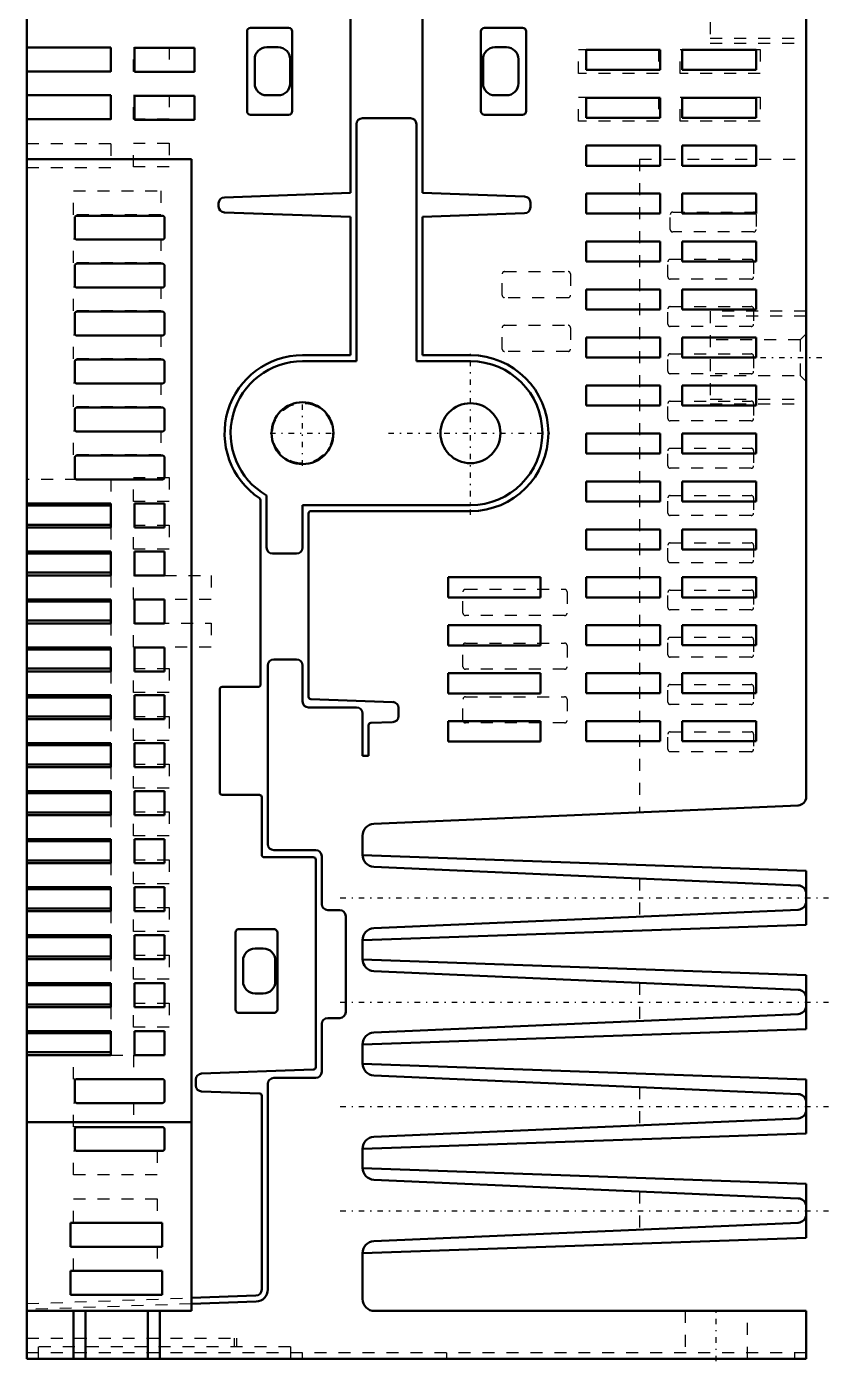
# Model space of a CAD drawing. Header units: millimetres. Extents: x 0 to 284, y 0 to 394.
# Drawn here: x 3.9 to 70.7, y -0.2 to 111.1 of the extents above; entities that cross this region are included whole.
import ezdxf

# ---------------------------------------------------------------- set-up
doc = ezdxf.new("R2010")
doc.units = ezdxf.units.MM
doc.linetypes.add('Center', pattern=[1.5, 0.45, -0.5, 0.05, -0.5])
doc.linetypes.add('Dashed', pattern=[2, 1, -1])
for name, color, linetype, lineweight in [('AM_4', 7, 'Continuous', 50), ('AM_6', 2, 'Continuous', 35), ('AM_7', 7, 'Center', 25), ('AM_9', 6, 'Dashed', 25)]:
    doc.layers.add(name, color=color, linetype=linetype, lineweight=lineweight)

# ---------------------------------------------------------------- blocks, each defined once
blk = doc.blocks.new('2_MCDLN35SE_5_in_MCDLN35SE_1100')
at = {"layer": 'AM_4'}
for p, q in [((3.87, 0), (3.87, 153.3)), ((68.87, 145.1), (68.87, 46.86)), ((30.87, 97.24), (30.87, 119.9)), ((36.87, 119.9), (36.87, 97.24)), ((22.24, 110.71), (22.24, 104.05)), ((25.71, 111.01), (22.54, 111.01)), ((26.01, 104.05), (26.01, 110.71)), ((41.75, 110.71), (41.75, 104.05)), ((45.22, 111.01), (42.05, 111.01)), ((45.52, 104.05), (45.52, 110.71)), ((10.87, 109.37), (3.87, 109.37)), ((10.87, 109.37), (10.87, 107.37)), ((12.87, 107.34), (12.87, 109.34)), ((12.87, 109.34), (17.87, 109.34)), ((17.87, 109.34), (17.87, 107.34)), ((24.84, 109.38), (23.88, 109.38)), ((43.88, 109.38), (42.92, 109.38)), ((50.53, 109.18), (50.53, 107.51)), ((56.7, 109.18), (50.53, 109.18)), ((56.7, 107.51), (56.7, 109.18)), ((58.53, 109.18), (58.53, 107.51)), ((64.7, 109.18), (58.53, 109.18)), ((64.7, 107.51), (64.7, 109.18)), ((22.88, 108.38), (22.88, 106.38)), ((25.84, 106.38), (25.84, 108.38)), ((41.92, 108.38), (41.92, 106.38)), ((44.88, 106.38), (44.88, 108.38)), ((10.87, 107.37), (3.87, 107.37)), ((17.87, 107.34), (12.87, 107.34)), ((50.53, 107.51), (56.7, 107.51)), ((58.53, 107.51), (64.7, 107.51)), ((10.87, 105.39), (3.87, 105.39)), ((10.87, 105.39), (10.87, 103.39)), ((12.87, 103.34), (12.87, 105.34)), ((12.87, 105.34), (17.87, 105.34)), ((17.87, 105.34), (17.87, 103.34)), ((23.88, 105.38), (24.84, 105.38)), ((42.92, 105.38), (43.88, 105.38)), ((50.53, 105.18), (50.53, 103.51)), ((56.7, 105.18), (50.53, 105.18)), ((56.7, 103.51), (56.7, 105.18)), ((58.53, 105.18), (58.53, 103.51)), ((64.7, 105.18), (58.53, 105.18)), ((64.7, 103.51), (64.7, 105.18)), ((22.54, 103.75), (25.71, 103.75)), ((42.05, 103.75), (45.22, 103.75)), ((50.53, 103.51), (56.7, 103.51)), ((58.53, 103.51), (64.7, 103.51)), ((10.87, 103.39), (3.87, 103.39)), ((17.87, 103.34), (12.87, 103.34)), ((31.37, 83.2), (31.37, 102.97)), ((31.87, 103.47), (35.87, 103.47)), ((36.37, 102.97), (36.37, 83.2)), ((50.53, 101.18), (50.53, 99.51)), ((56.7, 101.18), (50.53, 101.18)), ((56.7, 99.51), (56.7, 101.18)), ((58.53, 101.18), (58.53, 99.51)), ((64.7, 101.18), (58.53, 101.18)), ((64.7, 99.51), (64.7, 101.18)), ((17.61, 100.04), (3.87, 100.04)), ((17.61, 100.04), (17.61, 4)), ((50.53, 99.51), (56.7, 99.51)), ((58.53, 99.51), (64.7, 99.51)), ((20.35, 96.87), (30.87, 97.24)), ((36.87, 97.24), (45.38, 96.94)), ((50.53, 97.18), (50.53, 95.51)), ((56.7, 97.18), (50.53, 97.18)), ((56.7, 95.51), (56.7, 97.18)), ((58.53, 97.18), (58.53, 95.51)), ((64.7, 97.18), (58.53, 97.18)), ((64.7, 95.51), (64.7, 97.18)), ((19.87, 96.11), (19.87, 96.37)), ((45.87, 96.44), (45.87, 96.04)), ((7.87, 93.54), (7.87, 95.14)), ((8.07, 95.34), (15.17, 95.34)), ((15.37, 95.14), (15.37, 93.54)), ((30.87, 95.24), (20.35, 95.61)), ((30.87, 83.7), (30.87, 95.24)), ((45.38, 95.54), (36.87, 95.24)), ((36.87, 95.24), (36.87, 83.7)), ((50.53, 95.51), (56.7, 95.51)), ((58.53, 95.51), (64.7, 95.51)), ((15.17, 93.34), (8.07, 93.34)), ((50.53, 93.18), (50.53, 91.51)), ((56.7, 93.18), (50.53, 93.18)), ((56.7, 91.51), (56.7, 93.18)), ((58.53, 93.18), (58.53, 91.51)), ((64.7, 93.18), (58.53, 93.18)), ((64.7, 91.51), (64.7, 93.18)), ((8.07, 91.34), (15.17, 91.34)), ((50.53, 91.51), (56.7, 91.51)), ((58.53, 91.51), (64.7, 91.51)), ((7.87, 89.54), (7.87, 91.14)), ((15.37, 91.14), (15.37, 89.54)), ((15.17, 89.34), (8.07, 89.34)), ((50.53, 89.18), (50.53, 87.51)), ((56.7, 89.18), (50.53, 89.18)), ((56.7, 87.51), (56.7, 89.18)), ((58.53, 89.18), (58.53, 87.51)), ((64.7, 89.18), (58.53, 89.18)), ((64.7, 87.51), (64.7, 89.18)), ((7.87, 85.54), (7.87, 87.14)), ((8.07, 87.34), (15.17, 87.34)), ((15.37, 87.14), (15.37, 85.54)), ((50.53, 87.51), (56.7, 87.51)), ((58.53, 87.51), (64.7, 87.51)), ((15.17, 85.34), (8.07, 85.34)), ((50.53, 85.18), (50.53, 83.51)), ((56.7, 85.18), (50.53, 85.18)), ((56.7, 83.51), (56.7, 85.18)), ((58.53, 85.18), (58.53, 83.51)), ((64.7, 85.18), (58.53, 85.18)), ((64.7, 83.51), (64.7, 85.18)), ((26.87, 83.7), (30.87, 83.7)), ((36.87, 83.7), (40.87, 83.7)), ((50.53, 83.51), (56.7, 83.51)), ((58.53, 83.51), (64.7, 83.51)), ((7.87, 81.54), (7.87, 83.14)), ((8.07, 83.34), (15.17, 83.34)), ((15.37, 83.14), (15.37, 81.54)), ((26.87, 83.2), (31.37, 83.2)), ((36.37, 83.2), (40.87, 83.2)), ((15.17, 81.34), (8.07, 81.34)), ((50.53, 81.18), (50.53, 79.51)), ((56.7, 81.18), (50.53, 81.18)), ((56.7, 79.51), (56.7, 81.18)), ((58.53, 81.18), (58.53, 79.51)), ((64.7, 81.18), (58.53, 81.18)), ((64.7, 79.51), (64.7, 81.18)), ((7.87, 77.54), (7.87, 79.14)), ((8.07, 79.34), (15.17, 79.34)), ((15.37, 79.14), (15.37, 77.54)), ((50.53, 79.51), (56.7, 79.51)), ((58.53, 79.51), (64.7, 79.51)), ((15.17, 77.34), (8.07, 77.34)), ((50.53, 77.18), (50.53, 75.51)), ((56.7, 77.18), (50.53, 77.18)), ((56.7, 75.51), (56.7, 77.18)), ((58.53, 77.18), (58.53, 75.51)), ((64.7, 77.18), (58.53, 77.18)), ((64.7, 75.51), (64.7, 77.18)), ((7.87, 73.54), (7.87, 75.14)), ((8.07, 75.34), (15.17, 75.34)), ((15.37, 75.14), (15.37, 73.54)), ((50.53, 75.51), (56.7, 75.51)), ((58.53, 75.51), (64.7, 75.51)), ((15.17, 73.34), (8.07, 73.34)), ((50.53, 73.18), (50.53, 71.51)), ((56.7, 73.18), (50.53, 73.18)), ((56.7, 71.51), (56.7, 73.18)), ((58.53, 73.18), (58.53, 71.51)), ((64.7, 73.18), (58.53, 73.18)), ((64.7, 71.51), (64.7, 73.18)), ((3.87, 71.34), (10.87, 71.34)), ((10.87, 69.34), (10.87, 71.34)), ((12.87, 69.34), (12.87, 71.34)), ((12.87, 71.34), (15.37, 71.34)), ((15.37, 71.34), (15.37, 69.34)), ((23.37, 56.24), (23.37, 71.61)), ((23.87, 67.66), (23.87, 72)), ((50.53, 71.51), (56.7, 71.51)), ((58.53, 71.51), (64.7, 71.51)), ((10.87, 71.17), (3.87, 71.17)), ((26.87, 71.2), (26.87, 67.66)), ((40.87, 71.2), (26.87, 71.2)), ((27.37, 70.5), (27.37, 55.22)), ((40.87, 70.7), (27.57, 70.7)), ((10.87, 69.57), (3.87, 69.57)), ((10.87, 69.34), (3.87, 69.34)), ((15.37, 69.34), (12.87, 69.34)), ((50.53, 69.18), (50.53, 67.51)), ((56.7, 69.18), (50.53, 69.18)), ((56.7, 67.51), (56.7, 69.18)), ((58.53, 69.18), (58.53, 67.51)), ((64.7, 69.18), (58.53, 69.18)), ((64.7, 67.51), (64.7, 69.18)), ((3.87, 67.34), (10.87, 67.34)), ((10.87, 67.17), (3.87, 67.17)), ((10.87, 65.34), (10.87, 67.34)), ((12.87, 65.34), (12.87, 67.34)), ((12.87, 67.34), (15.37, 67.34)), ((15.37, 67.34), (15.37, 65.34)), ((26.37, 67.16), (24.37, 67.16)), ((50.53, 67.51), (56.7, 67.51)), ((58.53, 67.51), (64.7, 67.51)), ((10.87, 65.57), (3.87, 65.57)), ((10.87, 65.34), (3.87, 65.34)), ((15.37, 65.34), (12.87, 65.34)), ((39.02, 65.18), (39.02, 63.49)), ((46.71, 65.18), (39.02, 65.18)), ((46.71, 63.49), (46.71, 65.18)), ((50.53, 65.18), (50.53, 63.51)), ((56.7, 65.18), (50.53, 65.18)), ((56.7, 63.51), (56.7, 65.18)), ((58.53, 65.18), (58.53, 63.51)), ((64.7, 65.18), (58.53, 65.18)), ((64.7, 63.51), (64.7, 65.18)), ((39.02, 63.49), (46.71, 63.49)), ((50.53, 63.51), (56.7, 63.51)), ((58.53, 63.51), (64.7, 63.51)), ((3.87, 63.34), (10.87, 63.34)), ((10.87, 63.17), (3.87, 63.17)), ((10.87, 61.34), (10.87, 63.34)), ((12.87, 61.34), (12.87, 63.34)), ((12.87, 63.34), (15.37, 63.34)), ((15.37, 63.34), (15.37, 61.34)), ((10.87, 61.57), (3.87, 61.57)), ((10.87, 61.34), (3.87, 61.34)), ((15.37, 61.34), (12.87, 61.34)), ((39.02, 61.18), (39.02, 59.49)), ((46.71, 61.18), (39.02, 61.18)), ((46.71, 59.49), (46.71, 61.18)), ((50.53, 61.18), (50.53, 59.51)), ((56.7, 61.18), (50.53, 61.18)), ((56.7, 59.51), (56.7, 61.18)), ((58.53, 61.18), (58.53, 59.51)), ((64.7, 61.18), (58.53, 61.18)), ((64.7, 59.51), (64.7, 61.18)), ((3.87, 59.34), (10.87, 59.34)), ((10.87, 59.17), (3.87, 59.17)), ((10.87, 57.34), (10.87, 59.34)), ((12.87, 57.34), (12.87, 59.34)), ((12.87, 59.34), (15.37, 59.34)), ((15.37, 59.34), (15.37, 57.34)), ((39.02, 59.49), (46.71, 59.49)), ((50.53, 59.51), (56.7, 59.51)), ((58.53, 59.51), (64.7, 59.51)), ((26.37, 58.33), (24.47, 58.33)), ((10.87, 57.57), (3.87, 57.57)), ((10.87, 57.34), (3.87, 57.34)), ((15.37, 57.34), (12.87, 57.34)), ((23.97, 57.83), (23.97, 42.93)), ((26.87, 54.83), (26.87, 57.83)), ((39.02, 57.18), (39.02, 55.49)), ((46.71, 57.18), (39.02, 57.18)), ((46.71, 55.49), (46.71, 57.18)), ((50.53, 57.18), (50.53, 55.51)), ((56.7, 57.18), (50.53, 57.18)), ((56.7, 55.51), (56.7, 57.18)), ((58.53, 57.18), (58.53, 55.51)), ((64.7, 57.18), (58.53, 57.18)), ((64.7, 55.51), (64.7, 57.18)), ((19.97, 47.24), (19.97, 55.84)), ((20.17, 56.04), (23.17, 56.04)), ((3.87, 55.34), (10.87, 55.34)), ((10.87, 55.17), (3.87, 55.17)), ((10.87, 53.34), (10.87, 55.34)), ((12.87, 53.34), (12.87, 55.34)), ((12.87, 55.34), (15.37, 55.34)), ((15.37, 55.34), (15.37, 53.34)), ((27.56, 55.02), (34.38, 54.78)), ((39.02, 55.49), (46.71, 55.49)), ((50.53, 55.51), (56.7, 55.51)), ((58.53, 55.51), (64.7, 55.51)), ((10.87, 53.57), (3.87, 53.57)), ((31.37, 54.33), (27.37, 54.33)), ((31.87, 50.3), (31.87, 53.83)), ((34.87, 54.29), (34.87, 53.6)), ((10.87, 53.34), (3.87, 53.34)), ((15.37, 53.34), (12.87, 53.34)), ((32.37, 52.84), (32.37, 50.3)), ((34.38, 53.1), (32.56, 53.04)), ((39.02, 53.18), (39.02, 51.49)), ((46.71, 53.18), (39.02, 53.18)), ((46.71, 51.49), (46.71, 53.18)), ((50.53, 53.18), (50.53, 51.51)), ((56.7, 53.18), (50.53, 53.18)), ((56.7, 51.51), (56.7, 53.18)), ((58.53, 53.18), (58.53, 51.51)), ((64.7, 53.18), (58.53, 53.18)), ((64.7, 51.51), (64.7, 53.18)), ((3.87, 51.34), (10.87, 51.34)), ((10.87, 49.34), (10.87, 51.34)), ((12.87, 49.34), (12.87, 51.34)), ((12.87, 51.34), (15.37, 51.34)), ((15.37, 51.34), (15.37, 49.34)), ((39.02, 51.49), (46.71, 51.49)), ((50.53, 51.51), (56.7, 51.51)), ((58.53, 51.51), (64.7, 51.51)), ((10.87, 51.17), (3.87, 51.17)), ((32.37, 50.3), (31.87, 50.3)), ((10.87, 49.57), (3.87, 49.57)), ((10.87, 49.34), (3.87, 49.34)), ((15.37, 49.34), (12.87, 49.34)), ((3.87, 47.34), (10.87, 47.34)), ((10.87, 47.17), (3.87, 47.17)), ((10.87, 45.34), (10.87, 47.34)), ((12.87, 45.34), (12.87, 47.34)), ((12.87, 47.34), (15.37, 47.34)), ((15.37, 47.34), (15.37, 45.34)), ((23.27, 47.04), (20.17, 47.04)), ((23.47, 42.04), (23.47, 46.84)), ((32.82, 44.62), (68.2, 46.16)), ((10.87, 45.57), (3.87, 45.57)), ((10.87, 45.34), (3.87, 45.34)), ((15.37, 45.34), (12.87, 45.34)), ((31.87, 42.04), (31.87, 43.62)), ((3.87, 43.34), (10.87, 43.34)), ((10.87, 43.17), (3.87, 43.17)), ((10.87, 41.34), (10.87, 43.34)), ((12.87, 41.34), (12.87, 43.34)), ((12.87, 43.34), (15.37, 43.34)), ((15.37, 43.34), (15.37, 41.34)), ((24.47, 42.43), (27.97, 42.43)), ((10.87, 41.57), (3.87, 41.57)), ((10.87, 41.34), (3.87, 41.34)), ((15.37, 41.34), (12.87, 41.34)), ((27.77, 41.84), (23.67, 41.84)), ((27.97, 24.33), (27.97, 41.64)), ((28.47, 41.93), (28.47, 37.93)), ((68.87, 40.71), (31.87, 42)), ((68.2, 39.49), (32.82, 41.04)), ((68.87, 40.71), (68.87, 36.21)), ((3.87, 39.34), (10.87, 39.34)), ((10.87, 39.17), (3.87, 39.17)), ((10.87, 37.34), (10.87, 39.34)), ((12.87, 37.34), (12.87, 39.34)), ((12.87, 39.34), (15.37, 39.34)), ((15.37, 39.34), (15.37, 37.34)), ((10.87, 37.57), (3.87, 37.57)), ((10.87, 37.34), (3.87, 37.34)), ((15.37, 37.34), (12.87, 37.34)), ((28.97, 37.43), (29.97, 37.43)), ((30.47, 36.93), (30.47, 28.93)), ((32.82, 35.92), (68.2, 37.46)), ((24.47, 35.85), (21.57, 35.85)), ((31.87, 34.92), (68.87, 36.21)), ((3.87, 35.34), (10.87, 35.34)), ((10.87, 35.17), (3.87, 35.17)), ((10.87, 33.34), (10.87, 35.34)), ((12.87, 33.34), (12.87, 35.34)), ((12.87, 35.34), (15.37, 35.34)), ((15.37, 35.34), (15.37, 33.34)), ((21.27, 35.55), (21.27, 29.15)), ((24.77, 29.15), (24.77, 35.55)), ((31.87, 33.34), (31.87, 34.92)), ((10.87, 33.57), (3.87, 33.57)), ((23.6, 34.22), (22.91, 34.22)), ((10.87, 33.34), (3.87, 33.34)), ((15.37, 33.34), (12.87, 33.34)), ((21.91, 33.22), (21.91, 31.48)), ((24.6, 31.48), (24.6, 33.22)), ((68.87, 32.01), (31.87, 33.3)), ((68.2, 30.79), (32.82, 32.34)), ((3.87, 31.34), (10.87, 31.34)), ((10.87, 31.17), (3.87, 31.17)), ((10.87, 29.34), (10.87, 31.34)), ((12.87, 29.34), (12.87, 31.34)), ((12.87, 31.34), (15.37, 31.34)), ((15.37, 31.34), (15.37, 29.34)), ((68.87, 32.01), (68.87, 27.51)), ((22.91, 30.48), (23.6, 30.48)), ((10.87, 29.57), (3.87, 29.57)), ((10.87, 29.34), (3.87, 29.34)), ((15.37, 29.34), (12.87, 29.34)), ((21.57, 28.85), (24.47, 28.85)), ((28.47, 27.93), (28.47, 23.93)), ((29.97, 28.43), (28.97, 28.43)), ((32.82, 27.22), (68.2, 28.76)), ((3.87, 27.34), (10.87, 27.34)), ((10.87, 27.17), (3.87, 27.17)), ((10.87, 25.34), (10.87, 27.34)), ((12.87, 25.34), (12.87, 27.34)), ((12.87, 27.34), (15.37, 27.34)), ((15.37, 27.34), (15.37, 25.34)), ((31.87, 26.22), (68.87, 27.51)), ((31.87, 24.64), (31.87, 26.22)), ((10.87, 25.57), (3.87, 25.57)), ((10.87, 25.34), (3.87, 25.34)), ((15.37, 25.34), (12.87, 25.34)), ((68.87, 23.31), (31.87, 24.6)), ((18.45, 23.8), (27.77, 24.13)), ((27.97, 23.43), (24.47, 23.43)), ((68.2, 22.09), (32.82, 23.64)), ((7.87, 21.54), (7.87, 23.14)), ((8.07, 23.34), (15.17, 23.34)), ((15.37, 23.14), (15.37, 21.54)), ((17.97, 22.8), (17.97, 23.3)), ((23.27, 22.14), (18.45, 22.31)), ((23.97, 22.93), (23.97, 5.78)), ((68.87, 23.31), (68.87, 18.81)), ((15.17, 21.34), (8.07, 21.34)), ((23.47, 5.78), (23.47, 21.94)), ((32.82, 18.52), (68.2, 20.06)), ((17.61, 19.75), (3.87, 19.75)), ((7.87, 17.54), (7.87, 19.14)), ((8.07, 19.34), (15.17, 19.34)), ((15.37, 19.14), (15.37, 17.54)), ((31.87, 17.52), (68.87, 18.81)), ((15.17, 17.34), (8.07, 17.34)), ((31.87, 15.94), (31.87, 17.52)), ((68.87, 14.61), (31.87, 15.9)), ((68.2, 13.39), (32.82, 14.94)), ((68.87, 14.61), (68.87, 10.11)), ((7.51, 9.34), (7.51, 11.34)), ((7.51, 11.34), (15.17, 11.34)), ((15.17, 11.34), (15.17, 9.34)), ((32.82, 9.82), (68.2, 11.36)), ((31.87, 8.82), (68.87, 10.11)), ((15.17, 9.34), (7.51, 9.34)), ((31.87, 5), (31.87, 8.82)), ((7.51, 5.34), (7.51, 7.34)), ((7.51, 7.34), (15.17, 7.34)), ((15.17, 7.34), (15.17, 5.34)), ((15.17, 5.34), (7.51, 5.34)), ((17.61, 5.09), (22.98, 5.28)), ((23, 4.78), (17.61, 4.59)), ((17.61, 4), (3.87, 4)), ((7.77, 4), (7.77, 0)), ((8.77, 4), (8.77, 0)), ((13.97, 4), (13.97, 0)), ((14.97, 4), (14.97, 0)), ((68.87, 4), (32.87, 4)), ((68.87, 4), (68.87, 0)), ((68.87, 0), (3.87, 0))]:
    blk.add_line(p, q, dxfattribs=at)
for points in [[(7.87, 95.14), (7.87, 95.16), (7.87, 95.17), (7.87, 95.19), (7.88, 95.21), (7.88, 95.22), (7.89, 95.24), (7.9, 95.25), (7.91, 95.27), (7.92, 95.28), (7.94, 95.29), (7.95, 95.3), (7.97, 95.31), (7.98, 95.32), (8, 95.33), (8.01, 95.33), (8.03, 95.34), (8.05, 95.34), (8.07, 95.34)], [(15.17, 95.34), (15.18, 95.34), (15.2, 95.34), (15.22, 95.33), (15.23, 95.33), (15.25, 95.32), (15.27, 95.31), (15.28, 95.3), (15.29, 95.29), (15.31, 95.28), (15.32, 95.27), (15.33, 95.25), (15.34, 95.24), (15.35, 95.22), (15.35, 95.21), (15.36, 95.19), (15.36, 95.17), (15.37, 95.16), (15.37, 95.14)], [(8.07, 93.34), (8.05, 93.34), (8.03, 93.34), (8.01, 93.35), (8, 93.35), (7.98, 93.36), (7.97, 93.37), (7.95, 93.38), (7.94, 93.39), (7.92, 93.4), (7.91, 93.41), (7.9, 93.43), (7.89, 93.44), (7.88, 93.46), (7.88, 93.47), (7.87, 93.49), (7.87, 93.51), (7.87, 93.52), (7.87, 93.54)], [(15.37, 93.54), (15.37, 93.52), (15.36, 93.51), (15.36, 93.49), (15.35, 93.47), (15.35, 93.46), (15.34, 93.44), (15.33, 93.43), (15.32, 93.41), (15.31, 93.4), (15.29, 93.39), (15.28, 93.38), (15.27, 93.37), (15.25, 93.36), (15.23, 93.35), (15.22, 93.35), (15.2, 93.34), (15.18, 93.34), (15.17, 93.34)], [(7.87, 91.14), (7.87, 91.16), (7.87, 91.17), (7.87, 91.19), (7.88, 91.21), (7.88, 91.22), (7.89, 91.24), (7.9, 91.25), (7.91, 91.27), (7.92, 91.28), (7.94, 91.29), (7.95, 91.3), (7.97, 91.31), (7.98, 91.32), (8, 91.33), (8.01, 91.33), (8.03, 91.34), (8.05, 91.34), (8.07, 91.34)], [(15.17, 91.34), (15.18, 91.34), (15.2, 91.34), (15.22, 91.33), (15.23, 91.33), (15.25, 91.32), (15.27, 91.31), (15.28, 91.3), (15.29, 91.29), (15.31, 91.28), (15.32, 91.27), (15.33, 91.25), (15.34, 91.24), (15.35, 91.22), (15.35, 91.21), (15.36, 91.19), (15.36, 91.17), (15.37, 91.16), (15.37, 91.14)], [(8.07, 89.34), (8.05, 89.34), (8.03, 89.34), (8.01, 89.35), (8, 89.35), (7.98, 89.36), (7.97, 89.37), (7.95, 89.38), (7.94, 89.39), (7.92, 89.4), (7.91, 89.41), (7.9, 89.43), (7.89, 89.44), (7.88, 89.46), (7.88, 89.47), (7.87, 89.49), (7.87, 89.51), (7.87, 89.52), (7.87, 89.54)], [(15.37, 89.54), (15.37, 89.52), (15.36, 89.51), (15.36, 89.49), (15.35, 89.47), (15.35, 89.46), (15.34, 89.44), (15.33, 89.43), (15.32, 89.41), (15.31, 89.4), (15.29, 89.39), (15.28, 89.38), (15.27, 89.37), (15.25, 89.36), (15.23, 89.35), (15.22, 89.35), (15.2, 89.34), (15.18, 89.34), (15.17, 89.34)], [(7.87, 87.14), (7.87, 87.16), (7.87, 87.17), (7.87, 87.19), (7.88, 87.21), (7.88, 87.22), (7.89, 87.24), (7.9, 87.25), (7.91, 87.27), (7.92, 87.28), (7.94, 87.29), (7.95, 87.3), (7.97, 87.31), (7.98, 87.32), (8, 87.33), (8.01, 87.33), (8.03, 87.34), (8.05, 87.34), (8.07, 87.34)], [(15.17, 87.34), (15.18, 87.34), (15.2, 87.34), (15.22, 87.33), (15.23, 87.33), (15.25, 87.32), (15.27, 87.31), (15.28, 87.3), (15.29, 87.29), (15.31, 87.28), (15.32, 87.27), (15.33, 87.25), (15.34, 87.24), (15.35, 87.22), (15.35, 87.21), (15.36, 87.19), (15.36, 87.17), (15.37, 87.16), (15.37, 87.14)], [(8.07, 85.34), (8.05, 85.34), (8.03, 85.34), (8.01, 85.35), (8, 85.35), (7.98, 85.36), (7.97, 85.37), (7.95, 85.38), (7.94, 85.39), (7.92, 85.4), (7.91, 85.41), (7.9, 85.43), (7.89, 85.44), (7.88, 85.46), (7.88, 85.47), (7.87, 85.49), (7.87, 85.51), (7.87, 85.52), (7.87, 85.54)], [(15.37, 85.54), (15.37, 85.52), (15.36, 85.51), (15.36, 85.49), (15.35, 85.47), (15.35, 85.46), (15.34, 85.44), (15.33, 85.43), (15.32, 85.41), (15.31, 85.4), (15.29, 85.39), (15.28, 85.38), (15.27, 85.37), (15.25, 85.36), (15.23, 85.35), (15.22, 85.35), (15.2, 85.34), (15.18, 85.34), (15.17, 85.34)], [(7.87, 83.14), (7.87, 83.16), (7.87, 83.17), (7.87, 83.19), (7.88, 83.21), (7.88, 83.22), (7.89, 83.24), (7.9, 83.25), (7.91, 83.27), (7.92, 83.28), (7.94, 83.29), (7.95, 83.3), (7.97, 83.31), (7.98, 83.32), (8, 83.33), (8.01, 83.33), (8.03, 83.34), (8.05, 83.34), (8.07, 83.34)], [(15.17, 83.34), (15.18, 83.34), (15.2, 83.34), (15.22, 83.33), (15.23, 83.33), (15.25, 83.32), (15.27, 83.31), (15.28, 83.3), (15.29, 83.29), (15.31, 83.28), (15.32, 83.27), (15.33, 83.25), (15.34, 83.24), (15.35, 83.22), (15.35, 83.21), (15.36, 83.19), (15.36, 83.17), (15.37, 83.16), (15.37, 83.14)], [(8.07, 81.34), (8.05, 81.34), (8.03, 81.34), (8.01, 81.35), (8, 81.35), (7.98, 81.36), (7.97, 81.37), (7.95, 81.38), (7.94, 81.39), (7.92, 81.4), (7.91, 81.41), (7.9, 81.43), (7.89, 81.44), (7.88, 81.46), (7.88, 81.47), (7.87, 81.49), (7.87, 81.51), (7.87, 81.52), (7.87, 81.54)], [(15.37, 81.54), (15.37, 81.52), (15.36, 81.51), (15.36, 81.49), (15.35, 81.47), (15.35, 81.46), (15.34, 81.44), (15.33, 81.43), (15.32, 81.41), (15.31, 81.4), (15.29, 81.39), (15.28, 81.38), (15.27, 81.37), (15.25, 81.36), (15.23, 81.35), (15.22, 81.35), (15.2, 81.34), (15.18, 81.34), (15.17, 81.34)], [(7.87, 79.14), (7.87, 79.16), (7.87, 79.17), (7.87, 79.19), (7.88, 79.21), (7.88, 79.22), (7.89, 79.24), (7.9, 79.25), (7.91, 79.27), (7.92, 79.28), (7.94, 79.29), (7.95, 79.3), (7.97, 79.31), (7.98, 79.32), (8, 79.33), (8.01, 79.33), (8.03, 79.34), (8.05, 79.34), (8.07, 79.34)], [(15.17, 79.34), (15.18, 79.34), (15.2, 79.34), (15.22, 79.33), (15.23, 79.33), (15.25, 79.32), (15.27, 79.31), (15.28, 79.3), (15.29, 79.29), (15.31, 79.28), (15.32, 79.27), (15.33, 79.25), (15.34, 79.24), (15.35, 79.22), (15.35, 79.21), (15.36, 79.19), (15.36, 79.17), (15.37, 79.16), (15.37, 79.14)], [(8.07, 77.34), (8.05, 77.34), (8.03, 77.34), (8.01, 77.35), (8, 77.35), (7.98, 77.36), (7.97, 77.37), (7.95, 77.38), (7.94, 77.39), (7.92, 77.4), (7.91, 77.41), (7.9, 77.43), (7.89, 77.44), (7.88, 77.46), (7.88, 77.47), (7.87, 77.49), (7.87, 77.51), (7.87, 77.52), (7.87, 77.54)], [(15.37, 77.54), (15.37, 77.52), (15.36, 77.51), (15.36, 77.49), (15.35, 77.47), (15.35, 77.46), (15.34, 77.44), (15.33, 77.43), (15.32, 77.41), (15.31, 77.4), (15.29, 77.39), (15.28, 77.38), (15.27, 77.37), (15.25, 77.36), (15.23, 77.35), (15.22, 77.35), (15.2, 77.34), (15.18, 77.34), (15.17, 77.34)], [(7.87, 75.14), (7.87, 75.16), (7.87, 75.17), (7.87, 75.19), (7.88, 75.21), (7.88, 75.22), (7.89, 75.24), (7.9, 75.25), (7.91, 75.27), (7.92, 75.28), (7.94, 75.29), (7.95, 75.3), (7.97, 75.31), (7.98, 75.32), (8, 75.33), (8.01, 75.33), (8.03, 75.34), (8.05, 75.34), (8.07, 75.34)], [(15.17, 75.34), (15.18, 75.34), (15.2, 75.34), (15.22, 75.33), (15.23, 75.33), (15.25, 75.32), (15.27, 75.31), (15.28, 75.3), (15.29, 75.29), (15.31, 75.28), (15.32, 75.27), (15.33, 75.25), (15.34, 75.24), (15.35, 75.22), (15.35, 75.21), (15.36, 75.19), (15.36, 75.17), (15.37, 75.16), (15.37, 75.14)], [(8.07, 73.34), (8.05, 73.34), (8.03, 73.34), (8.01, 73.35), (8, 73.35), (7.98, 73.36), (7.97, 73.37), (7.95, 73.38), (7.94, 73.39), (7.92, 73.4), (7.91, 73.41), (7.9, 73.43), (7.89, 73.44), (7.88, 73.46), (7.88, 73.47), (7.87, 73.49), (7.87, 73.51), (7.87, 73.52), (7.87, 73.54)], [(15.37, 73.54), (15.37, 73.52), (15.36, 73.51), (15.36, 73.49), (15.35, 73.47), (15.35, 73.46), (15.34, 73.44), (15.33, 73.43), (15.32, 73.41), (15.31, 73.4), (15.29, 73.39), (15.28, 73.38), (15.27, 73.37), (15.25, 73.36), (15.23, 73.35), (15.22, 73.35), (15.2, 73.34), (15.18, 73.34), (15.17, 73.34)], [(7.87, 23.14), (7.87, 23.16), (7.87, 23.17), (7.87, 23.19), (7.88, 23.21), (7.88, 23.22), (7.89, 23.24), (7.9, 23.25), (7.91, 23.27), (7.92, 23.28), (7.94, 23.29), (7.95, 23.3), (7.97, 23.31), (7.98, 23.32), (8, 23.33), (8.01, 23.33), (8.03, 23.34), (8.05, 23.34), (8.07, 23.34)], [(15.17, 23.34), (15.18, 23.34), (15.2, 23.34), (15.22, 23.33), (15.23, 23.33), (15.25, 23.32), (15.27, 23.31), (15.28, 23.3), (15.29, 23.29), (15.31, 23.28), (15.32, 23.27), (15.33, 23.25), (15.34, 23.24), (15.35, 23.22), (15.35, 23.21), (15.36, 23.19), (15.36, 23.17), (15.37, 23.16), (15.37, 23.14)], [(8.07, 21.34), (8.05, 21.34), (8.03, 21.34), (8.01, 21.35), (8, 21.35), (7.98, 21.36), (7.97, 21.37), (7.95, 21.38), (7.94, 21.39), (7.92, 21.4), (7.91, 21.41), (7.9, 21.43), (7.89, 21.44), (7.88, 21.46), (7.88, 21.47), (7.87, 21.49), (7.87, 21.51), (7.87, 21.52), (7.87, 21.54)], [(15.37, 21.54), (15.37, 21.52), (15.36, 21.51), (15.36, 21.49), (15.35, 21.47), (15.35, 21.46), (15.34, 21.44), (15.33, 21.43), (15.32, 21.41), (15.31, 21.4), (15.29, 21.39), (15.28, 21.38), (15.27, 21.37), (15.25, 21.36), (15.23, 21.35), (15.22, 21.35), (15.2, 21.34), (15.18, 21.34), (15.17, 21.34)]]:
    blk.add_lwpolyline(points, dxfattribs=at)
for centre, radius in [((26.87, 77.2), 2.58), ((40.87, 77.2), 2.5)]:
    blk.add_circle(centre, radius, dxfattribs=at)
for centre, radius, start, end in [((22.54, 110.71), 0.3, 90, 180), ((25.71, 110.71), 0.3, 0, 90), ((42.05, 110.71), 0.3, 90, 180), ((45.22, 110.71), 0.3, 0, 90), ((23.88, 108.38), 1, 90, 180), ((24.84, 108.38), 1, 0, 90), ((42.92, 108.38), 1, 90, 180), ((43.88, 108.38), 1, 0, 90), ((23.88, 106.38), 1, 180, 270), ((24.84, 106.38), 1, 270, 0), ((42.92, 106.38), 1, 180, 270), ((43.88, 106.38), 1, 270, 0), ((22.54, 104.05), 0.3, 180, 270), ((25.71, 104.05), 0.3, 270, 0), ((42.05, 104.05), 0.3, 180, 270), ((45.22, 104.05), 0.3, 270, 0), ((31.87, 102.97), 0.5, 90, 180), ((35.87, 102.97), 0.5, 0, 90), ((20.37, 96.37), 0.5, 92, 180), ((45.37, 96.44), 0.5, 0, 88), ((20.37, 96.11), 0.5, 180, 268), ((45.37, 96.04), 0.5, 272, 0), ((26.87, 77.2), 6.5, 90, 236.4793), ((40.87, 77.2), 6.5, 270, 90), ((26.87, 77.2), 6, 90, 240), ((40.87, 77.2), 6, 270, 90), ((23.17, 71.61), 0.2, 0, 56.4793), ((27.57, 70.5), 0.2, 90, 180), ((24.37, 67.66), 0.5, 180, 270), ((26.37, 67.66), 0.5, 270, 0), ((24.47, 57.83), 0.5, 90, 180), ((26.37, 57.83), 0.5, 0, 90), ((20.17, 55.84), 0.2, 90, 180), ((23.17, 56.24), 0.2, 270, 0), ((27.37, 54.83), 0.5, 180, 270), ((27.57, 55.22), 0.2, 180, 268), ((34.37, 54.29), 0.5, 0, 88), ((31.37, 53.83), 0.5, 0, 90), ((34.37, 53.6), 0.5, 272, 0), ((32.57, 52.84), 0.2, 92, 180), ((20.17, 47.24), 0.2, 180, 270), ((23.27, 46.84), 0.2, 0, 90), ((68.17, 46.86), 0.7, 272.5, 0), ((32.87, 43.62), 1, 92.5, 180), ((24.47, 42.93), 0.5, 180, 270), ((27.97, 41.93), 0.5, 0, 90), ((23.67, 42.04), 0.2, 180, 270), ((27.77, 41.64), 0.2, 0, 90), ((32.87, 42.04), 1, 180, 267.5), ((68.17, 38.79), 0.7, 0, 87.5), ((28.97, 37.93), 0.5, 180, 270), ((68.17, 38.16), 0.7, 272.5, 0), ((29.97, 36.93), 0.5, 0, 90), ((21.57, 35.55), 0.3, 90, 180), ((24.47, 35.55), 0.3, 0, 90), ((32.87, 34.92), 1, 92.5, 180), ((22.91, 33.22), 1, 90, 180), ((23.6, 33.22), 1, 0, 90), ((32.87, 33.34), 1, 180, 267.5), ((22.91, 31.48), 1, 180, 270), ((23.6, 31.48), 1, 270, 0), ((68.17, 30.09), 0.7, 0, 87.5), ((21.57, 29.15), 0.3, 180, 270), ((24.47, 29.15), 0.3, 270, 0), ((68.17, 29.46), 0.7, 272.5, 0), ((28.97, 27.93), 0.5, 90, 180), ((29.97, 28.93), 0.5, 270, 0), ((32.87, 26.22), 1, 92.5, 180), ((32.87, 24.64), 1, 180, 267.5), ((18.47, 23.3), 0.5, 92, 180), ((24.47, 22.93), 0.5, 90, 180), ((27.77, 24.33), 0.2, 270, 0.0001), ((27.97, 23.93), 0.5, 270, 0), ((18.47, 22.8), 0.5, 180, 268), ((23.27, 21.94), 0.2, 0, 88), ((68.17, 21.39), 0.7, 0, 87.5), ((68.17, 20.76), 0.7, 272.5, 0), ((8.07, 19.14), 0.2, 90, 180), ((15.17, 19.14), 0.2, 0.0001, 90), ((32.87, 17.52), 1, 92.5, 180), ((8.07, 17.54), 0.2, 180, 270), ((15.17, 17.54), 0.2, 270, 0), ((32.87, 15.94), 1, 180, 267.5), ((68.17, 12.69), 0.7, 0, 87.5), ((68.17, 12.06), 0.7, 272.5, 0), ((32.87, 8.82), 1, 92.5, 180), ((22.97, 5.78), 0.5, 272, 0), ((22.97, 5.78), 1, 272, 0), ((32.87, 5), 1, 180, 270)]:
    blk.add_arc(centre, radius, start, end, dxfattribs=at)
at = {"layer": 'AM_7'}
for p, q in [((40.87, 70.38), (40.87, 84.03)), ((60.42, 83.5), (70.32, 83.5)), ((26.87, 74.49), (26.87, 79.91)), ((24.16, 77.2), (29.58, 77.2)), ((34.04, 77.2), (47.69, 77.2)), ((30.02, 38.46), (70.72, 38.46)), ((30.02, 29.76), (70.72, 29.76)), ((30.02, 21.06), (70.72, 21.06)), ((30.02, 12.36), (70.72, 12.36)), ((61.37, -0.2), (61.37, 4.2))]:
    blk.add_line(p, q, dxfattribs=at)
at = {"layer": 'AM_9'}
for p, q in [((60.87, 117.47), (60.87, 109.74)), ((10.87, 109.34), (3.87, 109.34)), ((12.76, 107.37), (12.76, 109.37)), ((12.76, 109.37), (15.76, 109.37)), ((15.76, 109.37), (15.76, 107.37)), ((49.89, 107.2), (49.89, 109.2)), ((49.89, 109.2), (56.56, 109.2)), ((56.56, 109.2), (56.56, 107.2)), ((58.36, 107.2), (58.36, 109.2)), ((58.36, 109.2), (65.03, 109.2)), ((60.87, 110.15), (68.87, 110.15)), ((60.87, 109.74), (68.87, 109.74)), ((65.03, 109.2), (65.03, 107.2)), ((10.87, 107.34), (3.87, 107.34)), ((10.87, 107.37), (10.87, 107.34)), ((15.76, 107.37), (12.76, 107.37)), ((56.56, 107.2), (49.89, 107.2)), ((65.03, 107.2), (58.36, 107.2)), ((10.87, 105.34), (3.87, 105.34)), ((12.76, 105.39), (15.76, 105.39)), ((12.76, 103.39), (12.76, 105.39)), ((15.76, 105.39), (15.76, 103.39)), ((49.89, 105.22), (56.56, 105.22)), ((49.89, 103.22), (49.89, 105.22)), ((56.56, 105.22), (56.56, 103.22)), ((58.36, 103.22), (58.36, 105.22)), ((58.36, 105.22), (65.03, 105.22)), ((65.03, 105.22), (65.03, 103.22)), ((10.87, 103.34), (3.87, 103.34)), ((10.87, 103.39), (10.87, 103.34)), ((15.76, 103.39), (12.76, 103.39)), ((56.56, 103.22), (49.89, 103.22)), ((65.03, 103.22), (58.36, 103.22)), ((10.87, 101.34), (3.87, 101.34)), ((10.87, 101.34), (10.87, 99.34)), ((12.76, 101.4), (15.76, 101.4)), ((12.76, 99.4), (12.76, 101.4)), ((15.76, 101.4), (15.76, 99.4)), ((10.87, 99.34), (3.87, 99.34)), ((15.76, 99.4), (12.76, 99.4)), ((54.96, 100.04), (68.87, 100.04)), ((54.96, 100.04), (54.96, 45.58)), ((7.76, 97.4), (15.04, 97.4)), ((7.76, 95.4), (7.76, 97.4)), ((15.04, 97.4), (15.04, 95.4)), ((15.04, 95.4), (7.76, 95.4)), ((57.54, 94.18), (57.54, 95.44)), ((57.74, 95.64), (64.49, 95.64)), ((64.69, 95.44), (64.69, 94.18)), ((64.49, 93.98), (57.74, 93.98)), ((7.76, 91.4), (7.76, 93.4)), ((7.76, 93.4), (15.04, 93.4)), ((15.04, 93.4), (15.04, 91.4)), ((15.04, 91.4), (7.76, 91.4)), ((57.34, 90.24), (57.34, 91.5)), ((57.54, 91.7), (64.29, 91.7)), ((64.49, 91.5), (64.49, 90.24)), ((43.52, 88.7), (43.52, 90.48)), ((43.72, 90.68), (49.01, 90.68)), ((49.21, 90.48), (49.21, 88.7)), ((7.76, 87.4), (7.76, 89.4)), ((7.76, 89.4), (15.04, 89.4)), ((15.04, 89.4), (15.04, 87.4)), ((64.29, 90.04), (57.54, 90.04)), ((49.01, 88.5), (43.72, 88.5)), ((15.04, 87.4), (7.76, 87.4)), ((57.34, 86.3), (57.34, 87.56)), ((57.54, 87.76), (64.29, 87.76)), ((68.87, 87.37), (60.87, 87.37)), ((60.87, 87.37), (60.87, 79.64)), ((68.87, 86.95), (60.87, 86.95)), ((64.49, 87.56), (64.49, 86.3)), ((43.52, 84.22), (43.52, 86)), ((43.72, 86.2), (49.01, 86.2)), ((49.21, 86), (49.21, 84.22)), ((64.29, 86.1), (57.54, 86.1)), ((7.76, 83.4), (7.76, 85.4)), ((7.76, 85.4), (15.04, 85.4)), ((15.04, 85.4), (15.04, 83.4)), ((68.37, 85), (60.87, 85)), ((68.87, 85.5), (68.37, 85)), ((68.37, 85), (68.37, 82)), ((49.01, 84.02), (43.72, 84.02)), ((57.34, 82.36), (57.34, 83.62)), ((57.54, 83.82), (64.29, 83.82)), ((64.49, 83.62), (64.49, 82.36)), ((15.04, 83.4), (7.76, 83.4)), ((7.76, 81.4), (15.04, 81.4)), ((7.76, 79.4), (7.76, 81.4)), ((15.04, 81.4), (15.04, 79.4)), ((64.29, 82.16), (57.54, 82.16)), ((60.87, 82), (68.37, 82)), ((68.37, 82), (68.87, 81.5)), ((15.04, 79.4), (7.76, 79.4)), ((57.34, 78.42), (57.34, 79.68)), ((57.54, 79.88), (64.29, 79.88)), ((60.87, 80.05), (68.87, 80.05)), ((60.87, 79.64), (68.87, 79.64)), ((64.49, 79.68), (64.49, 78.42)), ((64.29, 78.22), (57.54, 78.22)), ((7.76, 77.4), (15.04, 77.4)), ((7.76, 75.4), (7.76, 77.4)), ((15.04, 77.4), (15.04, 75.4)), ((57.34, 74.48), (57.34, 75.74)), ((57.54, 75.94), (64.29, 75.94)), ((64.49, 75.74), (64.49, 74.48)), ((15.04, 75.4), (7.76, 75.4)), ((12.76, 71.51), (12.76, 73.51)), ((12.76, 73.51), (15.76, 73.51)), ((15.76, 73.51), (15.76, 71.51)), ((64.29, 74.28), (57.54, 74.28)), ((8.07, 73.34), (3.87, 73.34)), ((10.87, 73.34), (10.87, 71.34)), ((15.76, 71.51), (12.76, 71.51)), ((57.34, 70.54), (57.34, 71.8)), ((57.54, 72), (64.29, 72)), ((64.49, 71.8), (64.49, 70.54)), ((64.29, 70.34), (57.54, 70.34)), ((10.87, 69.34), (10.87, 67.34)), ((12.76, 67.52), (12.76, 69.52)), ((12.76, 69.52), (15.76, 69.52)), ((15.76, 69.52), (15.76, 67.52)), ((57.54, 68.06), (64.29, 68.06)), ((15.76, 67.52), (12.76, 67.52)), ((57.34, 66.6), (57.34, 67.86)), ((64.49, 67.86), (64.49, 66.6)), ((64.29, 66.4), (57.54, 66.4)), ((10.87, 65.34), (10.87, 63.34)), ((12.76, 63.34), (12.76, 65.34)), ((12.76, 65.34), (12.87, 65.34)), ((15.37, 65.34), (19.26, 65.34)), ((19.26, 65.34), (19.26, 63.34)), ((40.25, 62.2), (40.25, 63.98)), ((40.45, 64.18), (48.73, 64.18)), ((48.93, 63.98), (48.93, 62.2)), ((57.34, 62.66), (57.34, 63.92)), ((57.54, 64.12), (64.29, 64.12)), ((64.49, 63.92), (64.49, 62.66)), ((12.87, 63.34), (12.76, 63.34)), ((19.26, 63.34), (15.37, 63.34)), ((64.29, 62.46), (57.54, 62.46)), ((10.87, 61.34), (10.87, 59.34)), ((12.76, 61.36), (19.26, 61.36)), ((12.76, 59.36), (12.76, 61.36)), ((19.26, 61.36), (19.26, 59.36)), ((48.73, 62), (40.45, 62)), ((57.54, 60.18), (64.29, 60.18)), ((19.26, 59.36), (12.76, 59.36)), ((40.25, 57.72), (40.25, 59.5)), ((40.45, 59.7), (48.73, 59.7)), ((48.93, 59.5), (48.93, 57.72)), ((57.34, 58.72), (57.34, 59.98)), ((64.49, 59.98), (64.49, 58.72)), ((64.29, 58.52), (57.54, 58.52)), ((10.87, 57.34), (10.87, 55.34)), ((12.76, 55.57), (12.76, 57.57)), ((12.76, 57.57), (15.76, 57.57)), ((15.76, 57.57), (15.76, 55.57)), ((48.73, 57.52), (40.45, 57.52)), ((57.34, 54.78), (57.34, 56.04)), ((57.54, 56.24), (64.29, 56.24)), ((64.49, 56.04), (64.49, 54.78)), ((15.76, 55.57), (12.76, 55.57)), ((40.25, 53.24), (40.25, 55.01)), ((40.45, 55.21), (48.73, 55.21)), ((48.93, 55.01), (48.93, 53.24)), ((64.29, 54.58), (57.54, 54.58)), ((12.76, 53.58), (15.76, 53.58)), ((12.76, 51.58), (12.76, 53.58)), ((15.76, 53.58), (15.76, 51.58)), ((10.87, 53.34), (10.87, 51.34)), ((48.73, 53.04), (40.45, 53.04)), ((15.76, 51.58), (12.76, 51.58)), ((57.34, 50.84), (57.34, 52.1)), ((57.54, 52.3), (64.29, 52.3)), ((64.49, 52.1), (64.49, 50.84)), ((64.29, 50.64), (57.54, 50.64)), ((10.87, 49.34), (10.87, 47.34)), ((12.76, 49.6), (15.76, 49.6)), ((12.76, 47.6), (12.76, 49.6)), ((15.76, 49.6), (15.76, 47.6)), ((15.76, 47.6), (12.76, 47.6)), ((10.87, 45.34), (10.87, 43.34)), ((12.76, 45.61), (15.76, 45.61)), ((12.76, 43.61), (12.76, 45.61)), ((15.76, 45.61), (15.76, 43.61)), ((15.76, 43.61), (12.76, 43.61)), ((10.87, 41.34), (10.87, 39.34)), ((12.76, 41.63), (15.76, 41.63)), ((12.76, 39.63), (12.76, 41.63)), ((15.76, 41.63), (15.76, 39.63)), ((54.96, 40.07), (54.96, 36.88)), ((15.76, 39.63), (12.76, 39.63)), ((10.87, 37.34), (10.87, 35.34)), ((12.76, 37.64), (15.76, 37.64)), ((12.76, 35.64), (12.76, 37.64)), ((15.76, 37.64), (15.76, 35.64)), ((15.76, 35.64), (12.76, 35.64)), ((31.86, 34.92), (31.87, 34.92)), ((31.87, 34.92), (31.87, 34.92)), ((12.76, 33.66), (15.76, 33.66)), ((12.76, 31.66), (12.76, 33.66)), ((15.76, 33.66), (15.76, 31.66)), ((10.87, 33.34), (10.87, 31.34)), ((15.76, 31.66), (12.76, 31.66)), ((54.96, 31.37), (54.96, 28.18)), ((10.87, 29.34), (10.87, 27.34)), ((12.76, 29.67), (15.76, 29.67)), ((12.76, 27.67), (12.76, 29.67)), ((15.76, 29.67), (15.76, 27.67)), ((15.76, 27.67), (12.76, 27.67)), ((31.86, 26.22), (31.87, 26.22)), ((31.87, 26.22), (31.87, 26.22)), ((7.76, 23.34), (7.76, 25.34)), ((10.87, 25.34), (12.76, 25.34)), ((12.76, 25.34), (12.76, 23.34)), ((8.07, 23.34), (7.76, 23.34)), ((54.96, 22.67), (54.96, 19.48)), ((7.76, 19.36), (7.76, 21.36)), ((7.76, 21.36), (12.76, 21.36)), ((12.76, 21.36), (12.76, 19.36)), ((12.76, 19.36), (7.76, 19.36)), ((7.76, 15.34), (7.76, 17.34)), ((7.76, 17.34), (8.07, 17.34)), ((14.76, 17.34), (14.76, 15.34)), ((31.86, 17.52), (31.87, 17.52)), ((31.87, 17.52), (31.87, 17.52)), ((14.76, 15.34), (7.76, 15.34)), ((54.96, 13.97), (54.96, 10.78)), ((7.76, 11.36), (7.76, 13.36)), ((7.76, 13.36), (14.76, 13.36)), ((14.76, 13.36), (14.76, 11.36)), ((14.76, 11.36), (7.76, 11.36)), ((7.76, 7.37), (7.76, 9.37)), ((7.76, 9.37), (14.76, 9.37)), ((14.76, 9.37), (14.76, 7.37)), ((31.86, 8.82), (31.87, 8.82)), ((31.87, 8.82), (31.87, 8.82)), ((14.76, 7.37), (7.76, 7.37)), ((3.87, 4.61), (17.61, 5.09)), ((17.61, 4.59), (3.87, 4.11)), ((58.77, 4), (58.77, 0)), ((63.97, 0), (63.97, 4)), ((3.87, 1.73), (21.37, 1.73)), ((21.17, 1.73), (21.17, 1)), ((21.37, 1.73), (21.37, 1)), ((25.87, 1), (3.87, 1)), ((68.87, 0.5), (3.87, 0.5)), ((4.81, 1), (4.81, 0)), ((4.83, 1), (4.83, 0)), ((25.87, 1), (25.87, 0)), ((26.83, 0.5), (26.83, 0)), ((38.87, 0.5), (38.87, 0)), ((67.9, 0.5), (67.9, 0))]:
    blk.add_line(p, q, dxfattribs=at)
blk.add_circle((26.87, 77.2), 2.5, dxfattribs=at)
for centre, start, end in [((57.74, 95.44), 90, 180), ((64.49, 95.44), 0, 90), ((57.74, 94.18), 180, 270), ((64.49, 94.18), 270, 0), ((57.54, 91.5), 90, 180), ((64.29, 91.5), 0, 90), ((43.72, 90.48), 90, 180), ((49.01, 90.48), 0, 90), ((57.54, 90.24), 180, 270), ((64.29, 90.24), 270, 0), ((43.72, 88.7), 180, 270), ((49.01, 88.7), 270, 0), ((57.54, 87.56), 90, 180), ((64.29, 87.56), 0, 90), ((43.72, 86), 90, 180), ((49.01, 86), 0, 90), ((57.54, 86.3), 180, 270), ((64.29, 86.3), 270, 0), ((43.72, 84.22), 180, 270), ((49.01, 84.22), 270, 0), ((57.54, 83.62), 90, 180), ((64.29, 83.62), 0, 90), ((57.54, 82.36), 180, 270), ((64.29, 82.36), 270, 0), ((57.54, 79.68), 90, 180), ((64.29, 79.68), 0, 90), ((57.54, 78.42), 180, 270), ((64.29, 78.42), 270, 0), ((57.54, 75.74), 90, 180), ((64.29, 75.74), 0, 90), ((57.54, 74.48), 180, 270), ((64.29, 74.48), 270, 0), ((57.54, 71.8), 90, 180), ((64.29, 71.8), 0, 90), ((57.54, 70.54), 180, 270), ((64.29, 70.54), 270, 0), ((57.54, 67.86), 90, 180), ((64.29, 67.86), 0, 90), ((57.54, 66.6), 180, 270), ((64.29, 66.6), 270, 0), ((40.45, 63.98), 90, 180), ((48.73, 63.98), 0, 90), ((57.54, 63.92), 90, 180), ((64.29, 63.92), 0, 90), ((57.54, 62.66), 180, 270), ((64.29, 62.66), 270, 0), ((40.45, 62.2), 180, 270), ((48.73, 62.2), 270, 0), ((57.54, 59.98), 90, 180), ((64.29, 59.98), 0, 90), ((40.45, 59.5), 90, 180), ((48.73, 59.5), 0, 90), ((57.54, 58.72), 180, 270), ((64.29, 58.72), 270, 0), ((40.45, 57.72), 180, 270), ((48.73, 57.72), 270, 0), ((57.54, 56.04), 90, 180), ((64.29, 56.04), 0, 90), ((40.45, 55.01), 90, 180), ((48.73, 55.01), 0, 90), ((57.54, 54.78), 180, 270), ((64.29, 54.78), 270, 0), ((40.45, 53.24), 180, 270), ((48.73, 53.24), 270, 0), ((57.54, 52.1), 90, 180), ((64.29, 52.1), 0, 90), ((57.54, 50.84), 180, 270), ((64.29, 50.84), 270, 0)]:
    blk.add_arc(centre, 0.2, start, end, dxfattribs=at)
at = {"layer": 'AM_6', "flags": 8}
for tag, p in [('NN', (75.72, 194.54)), ('NT', (75.72, 194.04)), ('NB', (75.72, 193.54)), ('NBSYN', (75.72, 193.04)), ('LINA', (75.72, 192.54)), ('CNSORDERNO', (75.72, 192.04)), ('F', (75.72, 191.54)), ('MC', (75.72, 191.04)), ('PSV', (75.72, 190.54)), ('ES', (75.72, 190.04)), ('COMPANY', (75.72, 189.54))]:
    blk.add_attdef(tag, p, '', height=0.5, dxfattribs=at)
blk = doc.blocks.new('1_MCDLN35SE_1100')
blk.add_blockref('2_MCDLN35SE_5_in_MCDLN35SE_1100', (0, 0))
at = {"layer": 'AM_6', "flags": 8}
for tag, p in [('NN', (289.06, 393.99)), ('NT', (289.06, 393.49)), ('NB', (289.06, 392.99)), ('NBSYN', (289.06, 392.49)), ('CNSORDERNO', (289.06, 391.49)), ('LINA', (289.06, 391.99)), ('F', (289.06, 390.99)), ('MC', (289.06, 390.49)), ('PSV', (289.06, 389.99)), ('ES', (289.06, 389.49)), ('COMPANY', (289.06, 388.99))]:
    blk.add_attdef(tag, p, '', height=0.5, dxfattribs=at)

msp = doc.modelspace()

# ---------------------------------------------------------------- block references
msp.add_blockref('1_MCDLN35SE_1100', (0, 0))

doc.saveas('drawing.dxf')
